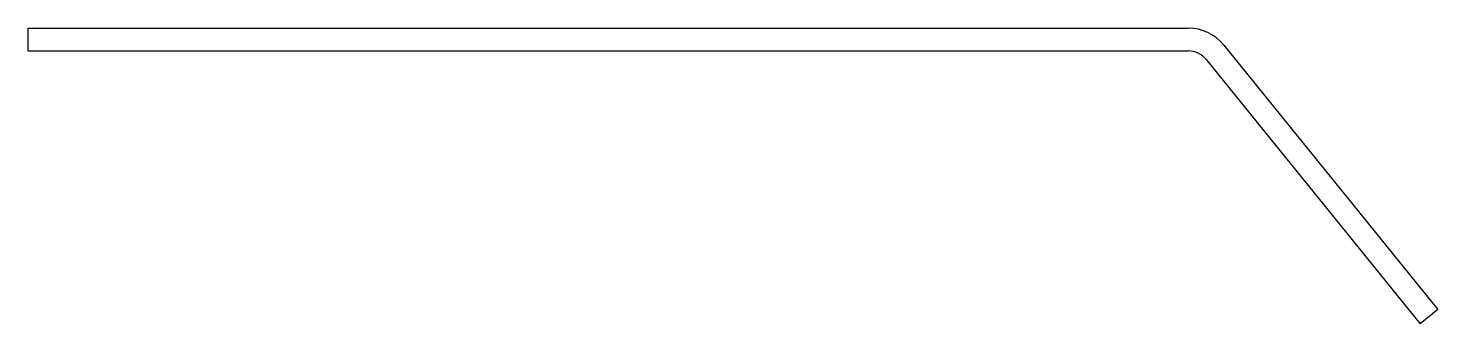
# Model space of a CAD drawing. Extents: x 729.8 to 791.8, y 624.4 to 637.4.
import ezdxf

# ---------------------------------------------------------------- set-up
doc = ezdxf.new("R2010")
doc.units = 0
doc.layers.get('0').update_dxf_attribs({"linetype": 'CONTINUOUS'})

msp = doc.modelspace()

# ---------------------------------------------------------------- linework, layer by layer
for p, q in [((729.788, 637.364), (780.817, 637.364)), ((729.788, 636.364), (729.788, 637.364)), ((729.788, 636.364), (780.817, 636.364)), ((782.371, 636.622), (791.788, 624.993)), ((781.594, 635.993), (791.011, 624.364)), ((791.788, 624.993), (791.011, 624.364))]:
    msp.add_line(p, q)
for radius, start in [(2, 38.99998), (1, 39.00002)]:
    msp.add_arc((780.817, 635.364), radius, start, 90)

doc.saveas('drawing.dxf')
